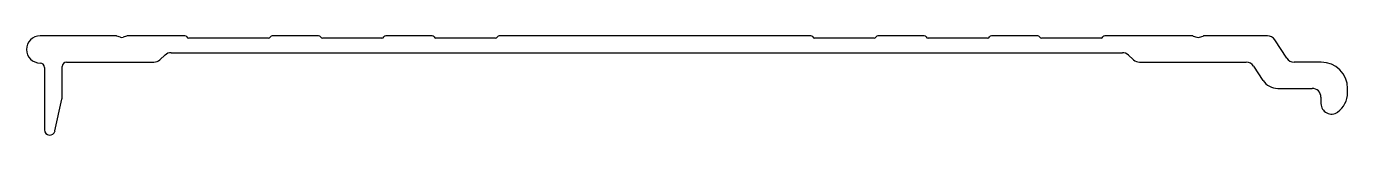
# Model space of a CAD drawing. Extents: x 3 to 153, y 2 to 13.
import ezdxf

# ---------------------------------------------------------------- set-up
doc = ezdxf.new("R2010")
doc.units = 0
doc.layers.get('0').update_dxf_attribs({"linetype": 'CONTINUOUS'})

msp = doc.modelspace()

# ---------------------------------------------------------------- linework, layer by layer
for p, q in [((12.71, 13.29), (4.08, 13.29)), ((13.21, 13.14), (12.8, 13.27)), ((13.92, 13.27), (13.52, 13.14)), ((20.55, 13.29), (14.01, 13.29)), ((30.05, 13.04), (20.98, 13.04)), ((35.75, 13.29), (30.48, 13.29)), ((42.95, 13.04), (36.18, 13.04)), ((48.65, 13.29), (43.38, 13.29)), ((55.85, 13.04), (49.08, 13.04)), ((91.7, 13.29), (56.28, 13.29)), ((98.9, 13.04), (92.13, 13.04)), ((104.6, 13.29), (99.33, 13.29)), ((111.8, 13.04), (105.03, 13.04)), ((117.5, 13.29), (112.23, 13.29)), ((124.7, 13.04), (117.93, 13.04)), ((135.09, 13.29), (125.13, 13.29)), ((135.18, 13.27), (135.58, 13.14)), ((135.89, 13.14), (136.3, 13.27)), ((143.61, 13.29), (136.39, 13.29)), ((145.81, 10.74), (144.45, 12.83)), ((17.7, 10.55), (18.3, 11.11)), ((18.98, 11.37), (127.12, 11.37)), ((127.8, 11.11), (128.4, 10.55)), ((4.08, 10.19), (4.08, 10.19)), ((4.58, 9.69), (4.58, 2.56)), ((6.58, 6.27), (6.58, 9.79)), ((7.08, 10.29), (17.02, 10.29)), ((129.08, 10.29), (141.21, 10.29)), ((142.04, 9.83), (143.11, 8.19)), ((149.73, 10.29), (146.65, 10.29)), ((5.77, 2.44), (6.56, 6.06)), ((144.79, 7.29), (148.7, 7.29)), ((149.7, 6.29), (149.7, 5.56)), ((152.73, 6.79), (152.73, 7.29))]:
    msp.add_line(p, q)
for centre, radius, start, end in [((4.08, 11.74), 1.55, 90, 270), ((12.71, 12.99), 0.3, 71.8498, 90), ((13.37, 13.61), 0.5, 251.8498, 288.5551), ((14.01, 12.99), 0.3, 90, 108.5551), ((20.55, 13.04), 0.25, 30, 90), ((20.98, 13.29), 0.25, 210, 270), ((30.05, 13.29), 0.25, 270, 330), ((30.48, 13.04), 0.25, 90, 150), ((35.75, 13.04), 0.25, 30, 90), ((36.18, 13.29), 0.25, 210, 270), ((42.95, 13.29), 0.25, 270, 330), ((43.38, 13.04), 0.25, 90, 150), ((48.65, 13.04), 0.25, 30, 90), ((49.08, 13.29), 0.25, 210, 270), ((55.85, 13.29), 0.25, 270, 330), ((56.28, 13.04), 0.25, 90, 150), ((91.7, 13.04), 0.25, 30, 90), ((92.13, 13.29), 0.25, 210, 270), ((98.9, 13.29), 0.25, 270, 330), ((99.33, 13.04), 0.25, 90, 150), ((104.6, 13.04), 0.25, 30, 90), ((105.03, 13.29), 0.25, 210, 270), ((111.8, 13.29), 0.25, 270, 330), ((112.23, 13.04), 0.25, 90, 150), ((117.5, 13.04), 0.25, 30, 90), ((117.93, 13.29), 0.25, 210, 270), ((124.7, 13.29), 0.25, 270, 330), ((125.13, 13.04), 0.25, 90, 150), ((135.09, 12.99), 0.3, 71.4449, 90), ((135.74, 13.61), 0.5, 251.4449, 288.1502), ((136.39, 12.99), 0.3, 90, 108.1502), ((143.61, 12.29), 1, 33.0942, 90), ((17.02, 11.29), 1, 270, 312.9173), ((18.98, 10.37), 1, 90, 132.9173), ((127.12, 10.37), 1, 47.0827, 90), ((129.08, 11.29), 1, 227.0827, 270), ((146.65, 11.29), 1, 213.0942, 270), ((4.08, 9.69), 0.5, 0, 90), ((7.08, 9.79), 0.5, 90, 180), ((141.21, 9.29), 1, 33.0942, 90), ((149.73, 7.29), 3, 0, 90), ((144.79, 9.29), 2, 213.0942, 270), ((5.58, 6.27), 1, 347.7145, 0), ((148.7, 6.29), 1, 0, 90), ((150.02, 6.79), 2.71, 305.6338, 0), ((150.9, 5.56), 1.2, 180, 305.6338), ((5.19, 2.56), 0.601, 180, 347.7145)]:
    msp.add_arc(centre, radius, start, end)

doc.saveas('drawing.dxf')
